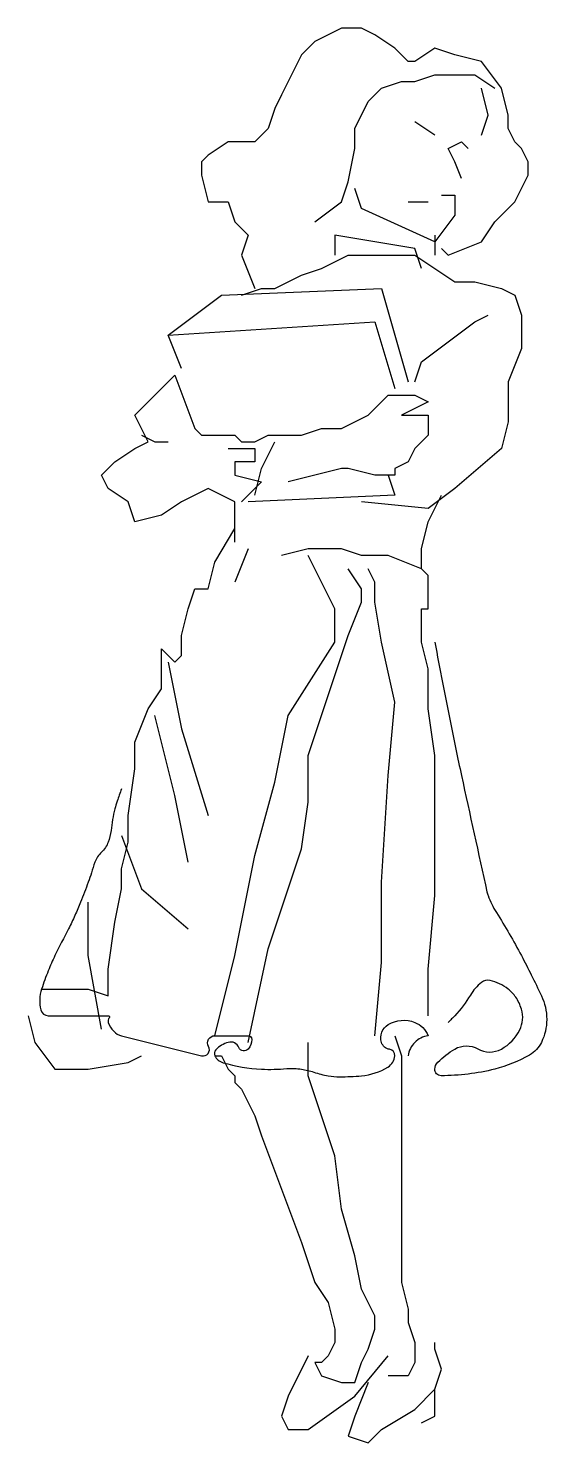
# Model space of a CAD drawing. Header units: millimetres. Extents: x -1576.99 to -1576.39, y 1854.5 to 1856.16.
import ezdxf

# ---------------------------------------------------------------- set-up
doc = ezdxf.new("R2010")
doc.units = ezdxf.units.MM
doc.header["$LTSCALE"] = 10
doc.layers.add('Humanos', color=2, linetype='Continuous')

msp = doc.modelspace()

# ---------------------------------------------------------------- linework, layer by layer
at = {"layer": 'Humanos'}
for points in [[(-1576.5085, 1855.8986), (-1576.5007, 1855.8908), (-1576.4617, 1855.9064), (-1576.4461, 1855.9298), (-1576.4227, 1855.9533), (-1576.4149, 1855.9689), (-1576.4149, 1855.9689), (-1576.4071, 1855.9845), (-1576.4071, 1856.0001), (-1576.4149, 1856.0157), (-1576.4227, 1856.0235), (-1576.4305, 1856.0391), (-1576.4305, 1856.0547), (-1576.4383, 1856.086), (-1576.4617, 1856.1172), (-1576.4929, 1856.125), (-1576.5163, 1856.1328), (-1576.5397, 1856.1172), (-1576.5475, 1856.1172), (-1576.5631, 1856.1328), (-1576.5865, 1856.1484), (-1576.6021, 1856.1562), (-1576.6255, 1856.1562), (-1576.6567, 1856.1406), (-1576.6723, 1856.125), (-1576.6958, 1856.0782), (-1576.7036, 1856.0625), (-1576.7114, 1856.0391), (-1576.727, 1856.0235), (-1576.7582, 1856.0235), (-1576.7816, 1856.0079), (-1576.7894, 1856.0001), (-1576.7894, 1855.9845), (-1576.7816, 1855.9533), (-1576.7582, 1855.9533), (-1576.7504, 1855.9298), (-1576.7348, 1855.9142), (-1576.7426, 1855.8908), (-1576.727, 1855.8518)], [(-1576.6567, 1855.9298), (-1576.6255, 1855.9533), (-1576.6177, 1855.9767), (-1576.6099, 1856.0157), (-1576.6099, 1856.0391), (-1576.5943, 1856.0704), (-1576.5787, 1856.086), (-1576.5553, 1856.0938), (-1576.5397, 1856.0938), (-1576.5163, 1856.1016), (-1576.4695, 1856.1016), (-1576.4461, 1856.086)], [(-1576.4617, 1856.0313), (-1576.4539, 1856.0547), (-1576.4617, 1856.086)], [(-1576.5163, 1856.0313), (-1576.5397, 1856.0469)], [(-1576.4851, 1855.9806), (-1576.4929, 1856.0001), (-1576.5007, 1856.0157), (-1576.4851, 1856.0235), (-1576.4773, 1856.0157)], [(-1576.5085, 1855.9611), (-1576.4929, 1855.9611), (-1576.4929, 1855.9376), (-1576.5163, 1855.9064), (-1576.6021, 1855.9455), (-1576.6099, 1855.9689)], [(-1576.5475, 1855.9533), (-1576.5241, 1855.9533)], [(-1576.5319, 1855.8752), (-1576.5397, 1855.8986), (-1576.5865, 1855.9064), (-1576.6333, 1855.9142), (-1576.6333, 1855.8908)], [(-1576.5163, 1855.9142), (-1576.5163, 1855.9064), (-1576.5163, 1855.8908)], [(-1576.7426, 1855.844), (-1576.7192, 1855.8518), (-1576.7036, 1855.8518), (-1576.6723, 1855.8674), (-1576.6489, 1855.8752), (-1576.6333, 1855.883), (-1576.6177, 1855.8908), (-1576.5943, 1855.8908), (-1576.5709, 1855.8908), (-1576.5397, 1855.8908), (-1576.5163, 1855.8752), (-1576.4929, 1855.8596), (-1576.4695, 1855.8596), (-1576.4383, 1855.8518), (-1576.4227, 1855.844), (-1576.4149, 1855.8206), (-1576.4149, 1855.7815), (-1576.4305, 1855.7425), (-1576.4305, 1855.6957), (-1576.4383, 1855.6644), (-1576.4929, 1855.6176), (-1576.5241, 1855.5942), (-1576.6021, 1855.602)], [(-1576.8284, 1855.7971), (-1576.766, 1855.844), (-1576.5787, 1855.8518), (-1576.5475, 1855.7425)], [(-1576.8128, 1855.7581), (-1576.8284, 1855.7971), (-1576.5865, 1855.8127), (-1576.5631, 1855.7347)], [(-1576.5397, 1855.7425), (-1576.5319, 1855.7659), (-1576.5007, 1855.7893), (-1576.4695, 1855.8127), (-1576.4539, 1855.8206)], [(-1576.7504, 1855.5551), (-1576.7504, 1855.5708), (-1576.7504, 1855.5786), (-1576.7504, 1855.602), (-1576.766, 1855.6098), (-1576.7816, 1855.6176), (-1576.7972, 1855.6098), (-1576.8128, 1855.602), (-1576.8362, 1855.5864), (-1576.8674, 1855.5786), (-1576.8752, 1855.602), (-1576.8986, 1855.6176), (-1576.9064, 1855.6332), (-1576.8908, 1855.6488), (-1576.8674, 1855.6644), (-1576.8518, 1855.6722), (-1576.8596, 1855.6878), (-1576.8674, 1855.7035), (-1576.8206, 1855.7503), (-1576.7972, 1855.6878), (-1576.7894, 1855.68), (-1576.7582, 1855.68), (-1576.7504, 1855.68), (-1576.7426, 1855.6722), (-1576.727, 1855.6722), (-1576.7114, 1855.68), (-1576.6958, 1855.68), (-1576.6723, 1855.68), (-1576.6489, 1855.6878), (-1576.6255, 1855.6878), (-1576.6099, 1855.6957), (-1576.5943, 1855.7035), (-1576.5709, 1855.7269), (-1576.5553, 1855.7269), (-1576.5397, 1855.7269), (-1576.5241, 1855.7191), (-1576.5397, 1855.7113), (-1576.5553, 1855.7035), (-1576.5241, 1855.7035), (-1576.5241, 1855.68), (-1576.5397, 1855.6644), (-1576.5475, 1855.6488), (-1576.5631, 1855.641), (-1576.5631, 1855.6332), (-1576.5865, 1855.6332), (-1576.6177, 1855.641), (-1576.6255, 1855.641), (-1576.688, 1855.6254)], [(-1576.8596, 1855.68), (-1576.844, 1855.6722), (-1576.8284, 1855.6722)], [(-1576.7582, 1855.6644), (-1576.727, 1855.6644), (-1576.727, 1855.6488), (-1576.7504, 1855.6488), (-1576.7504, 1855.6332), (-1576.7192, 1855.6254), (-1576.7426, 1855.602)], [(-1576.727, 1855.6098), (-1576.7192, 1855.641), (-1576.7036, 1855.6722)], [(-1576.5709, 1855.6332), (-1576.5631, 1855.6098), (-1576.7348, 1855.602)], [(-1576.5319, 1855.5239), (-1576.5319, 1855.5473), (-1576.5241, 1855.5786), (-1576.5085, 1855.6098)], [(-1576.9766, 1855.0321), (-1576.9376, 1855.0321), (-1576.922, 1855.0321), (-1576.8986, 1855.0243), (-1576.8986, 1855.0321), (-1576.8986, 1855.0555), (-1576.8908, 1855.1102), (-1576.883, 1855.1492), (-1576.883, 1855.1726), (-1576.8752, 1855.2039), (-1576.8752, 1855.2351), (-1576.8674, 1855.2897), (-1576.8674, 1855.321), (-1576.8518, 1855.36), (-1576.8362, 1855.3834), (-1576.8362, 1855.4068), (-1576.8362, 1855.4302), (-1576.8206, 1855.4146), (-1576.8128, 1855.4224), (-1576.8128, 1855.4459), (-1576.805, 1855.4771), (-1576.7972, 1855.5005), (-1576.7816, 1855.5005), (-1576.7738, 1855.5317), (-1576.7504, 1855.5708), (-1576.7504, 1855.5786)], [(-1576.7738, 1854.9775), (-1576.7504, 1855.0712), (-1576.727, 1855.1882), (-1576.7036, 1855.2741), (-1576.688, 1855.3522), (-1576.6333, 1855.438), (-1576.6333, 1855.4771), (-1576.6645, 1855.5395)], [(-1576.7348, 1855.5473), (-1576.7504, 1855.5083)], [(-1576.5241, 1855.0009), (-1576.5241, 1855.0555), (-1576.5163, 1855.1414), (-1576.5163, 1855.2117), (-1576.5163, 1855.2663), (-1576.5163, 1855.3053), (-1576.5241, 1855.36), (-1576.5241, 1855.4068), (-1576.5319, 1855.438), (-1576.5319, 1855.4771), (-1576.5241, 1855.4771), (-1576.5241, 1855.5161), (-1576.5319, 1855.5239), (-1576.5709, 1855.5395), (-1576.6021, 1855.5395), (-1576.6255, 1855.5473), (-1576.6645, 1855.5473), (-1576.6958, 1855.5395)], [(-1576.7348, 1854.9697), (-1576.7114, 1855.079), (-1576.688, 1855.1492), (-1576.6723, 1855.1961), (-1576.6645, 1855.2507), (-1576.6645, 1855.3053), (-1576.6333, 1855.399), (-1576.6177, 1855.4459), (-1576.6021, 1855.4849), (-1576.6021, 1855.5005), (-1576.6177, 1855.5239)], [(-1576.5865, 1854.9775), (-1576.5787, 1855.0633), (-1576.5787, 1855.157), (-1576.5709, 1855.2819), (-1576.5631, 1855.3678), (-1576.5787, 1855.438), (-1576.5865, 1855.4849), (-1576.5865, 1855.5083), (-1576.5943, 1855.5239)], [(-1576.8284, 1855.4146), (-1576.8128, 1855.3366), (-1576.7816, 1855.2351)], [(-1576.805, 1855.1804), (-1576.8206, 1855.2585), (-1576.844, 1855.3522)], [(-1576.883, 1855.2117), (-1576.8596, 1855.1492), (-1576.805, 1855.1024)], [(-1576.9064, 1854.9853), (-1576.922, 1855.0712), (-1576.922, 1855.1336)], [(-1576.9922, 1855.0009), (-1576.9844, 1854.9697), (-1576.961, 1854.9384), (-1576.922, 1854.9384), (-1576.8752, 1854.9463), (-1576.8596, 1854.9541)], [(-1576.7738, 1854.9541), (-1576.766, 1854.9541), (-1576.7582, 1854.9384), (-1576.7504, 1854.9306), (-1576.7504, 1854.9228), (-1576.7426, 1854.915), (-1576.7348, 1854.8994), (-1576.727, 1854.8838), (-1576.7192, 1854.8604), (-1576.6958, 1854.7979), (-1576.6723, 1854.7355), (-1576.6567, 1854.6886), (-1576.6411, 1854.6652), (-1576.6333, 1854.634), (-1576.6333, 1854.6184), (-1576.6411, 1854.6028), (-1576.6489, 1854.595), (-1576.6567, 1854.595), (-1576.6489, 1854.5794), (-1576.6255, 1854.5716), (-1576.6099, 1854.5716), (-1576.6021, 1854.595), (-1576.5943, 1854.6106), (-1576.5865, 1854.634), (-1576.5865, 1854.6496), (-1576.6021, 1854.6808), (-1576.6099, 1854.7199), (-1576.6255, 1854.7745), (-1576.6333, 1854.837), (-1576.6489, 1854.8838), (-1576.6645, 1854.9306), (-1576.6645, 1854.9619), (-1576.6645, 1854.9697)], [(-1576.5631, 1854.9775), (-1576.5553, 1854.9541), (-1576.5553, 1854.9306), (-1576.5553, 1854.8994), (-1576.5553, 1854.8682), (-1576.5553, 1854.8214), (-1576.5553, 1854.7823), (-1576.5553, 1854.7511), (-1576.5553, 1854.7277), (-1576.5553, 1854.6886), (-1576.5475, 1854.6574), (-1576.5475, 1854.6418), (-1576.5397, 1854.6184), (-1576.5397, 1854.595), (-1576.5475, 1854.5794), (-1576.5709, 1854.5794)], [(-1576.5943, 1854.5716), (-1576.6099, 1854.5325), (-1576.6177, 1854.5091), (-1576.5943, 1854.5013), (-1576.5787, 1854.5169), (-1576.5397, 1854.5403), (-1576.5163, 1854.5638), (-1576.5085, 1854.5872), (-1576.5163, 1854.6106), (-1576.5163, 1854.6184)], [(-1576.6645, 1854.6028), (-1576.688, 1854.5559), (-1576.6958, 1854.5325), (-1576.688, 1854.5169), (-1576.6645, 1854.5169), (-1576.6099, 1854.5559), (-1576.5709, 1854.6028)], [(-1576.5319, 1854.5247), (-1576.5163, 1854.5325), (-1576.5163, 1854.5638)]]:
    msp.add_lwpolyline(points, dxfattribs=at)
for points in [[(-1576.5163, 1855.438, 0.002791), (-1576.4981, 1855.3439, 0.004228), (-1576.4851, 1855.2819, 0.001087), (-1576.4552, 1855.1457, 0.03367), (-1576.4539, 1855.1414, 0.052829), (-1576.4442, 1855.1218, -0.019732), (-1576.4149, 1855.0712, -0.005495), (-1576.4034, 1855.0487, -0.005135), (-1576.3915, 1855.0243, -0.111165), (-1576.3853, 1854.9966, -0.114219), (-1576.3915, 1854.9697, -0.15023), (-1576.4054, 1854.9549, -0.068185), (-1576.4461, 1854.9384, -0.061858), (-1576.5089, 1854.9307, -0.42873), (-1576.5163, 1854.9384, -0.186042), (-1576.5128, 1854.9464, -0.062095), (-1576.4929, 1854.9619, -0.270861), (-1576.466, 1854.9621, 0.26174), (-1576.4383, 1854.9619, 0.15211), (-1576.4169, 1854.9842, 0.194085), (-1576.4149, 1855.0087, 0.071187), (-1576.4215, 1855.0226, 0.083757), (-1576.4305, 1855.0321, 0.101273), (-1576.4516, 1855.0422, 0.238077), (-1576.4617, 1855.0399, 0.085792), (-1576.4747, 1855.0249, -0.056251), (-1576.4929, 1855.0009, -0.0054), (-1576.4966, 1854.9971, -0.004999), (-1576.5007, 1854.9931)], [(-1576.883, 1855.2663, 0.011889), (-1576.8881, 1855.2519, 0.019261), (-1576.8908, 1855.2429, 0.033276), (-1576.8953, 1855.2176, -0.060448), (-1576.8986, 1855.2039, -0.117904), (-1576.9064, 1855.1922, 0.11789), (-1576.9142, 1855.1804, 0.016534), (-1576.9183, 1855.1682, -0.018219), (-1576.922, 1855.157, -0.005132), (-1576.931, 1855.1337, -0.007522), (-1576.9376, 1855.118, -0.019686), (-1576.945, 1855.1026, 0.009547), (-1576.961, 1855.0712, 0.01766), (-1576.9688, 1855.0535, 0.014972), (-1576.9766, 1855.0321, 0.142251), (-1576.9775, 1855.0077, 0.344195), (-1576.9688, 1855.0009), (-1576.9298, 1855.0009), (-1576.8986, 1855.0009, -0.658848), (-1576.8974, 1854.9982, 0.275524), (-1576.8986, 1854.9931, 0.117825), (-1576.8922, 1854.9827, 0.135978), (-1576.883, 1854.9775), (-1576.8518, 1854.9697), (-1576.8206, 1854.9619), (-1576.7894, 1854.9541, 0.658787), (-1576.7811, 1854.9649, -0.574214), (-1576.7738, 1854.9775), (-1576.7426, 1854.9775), (-1576.7348, 1854.9775, -0.414214), (-1576.7305, 1854.9732, -0.180122), (-1576.7348, 1854.9619, -0.560278), (-1576.7456, 1854.9637, 0.386739), (-1576.7582, 1854.9697, 0.124256), (-1576.7726, 1854.9611, 0.318881), (-1576.7738, 1854.9541, 0.213831), (-1576.7641, 1854.9459, 0.056806), (-1576.7192, 1854.9384, 0.035068), (-1576.6896, 1854.939, -0.060431), (-1576.6723, 1854.9384, -0.043011), (-1576.6579, 1854.9349, 0.036998), (-1576.6411, 1854.9306, 0.044211), (-1576.6277, 1854.9295, 0.023247), (-1576.6021, 1854.9306, 0.112406), (-1576.5712, 1854.9408, 0.245956), (-1576.5631, 1854.9541, 0.393519), (-1576.5693, 1854.9616, -0.292735), (-1576.5787, 1854.9697, -0.343975), (-1576.5707, 1854.9906, -0.233614), (-1576.5397, 1854.9931, -0.10247), (-1576.5304, 1854.987, -0.100012), (-1576.5241, 1854.9775), (-1576.5241, 1854.9775, 0.080595), (-1576.5326, 1854.9748, 0.080595), (-1576.5397, 1854.9697, 0.080628), (-1576.5449, 1854.9625, 0.080628), (-1576.5475, 1854.9541)]]:
    msp.add_lwpolyline(points, format="xyb", dxfattribs=at)

doc.saveas('drawing.dxf')
